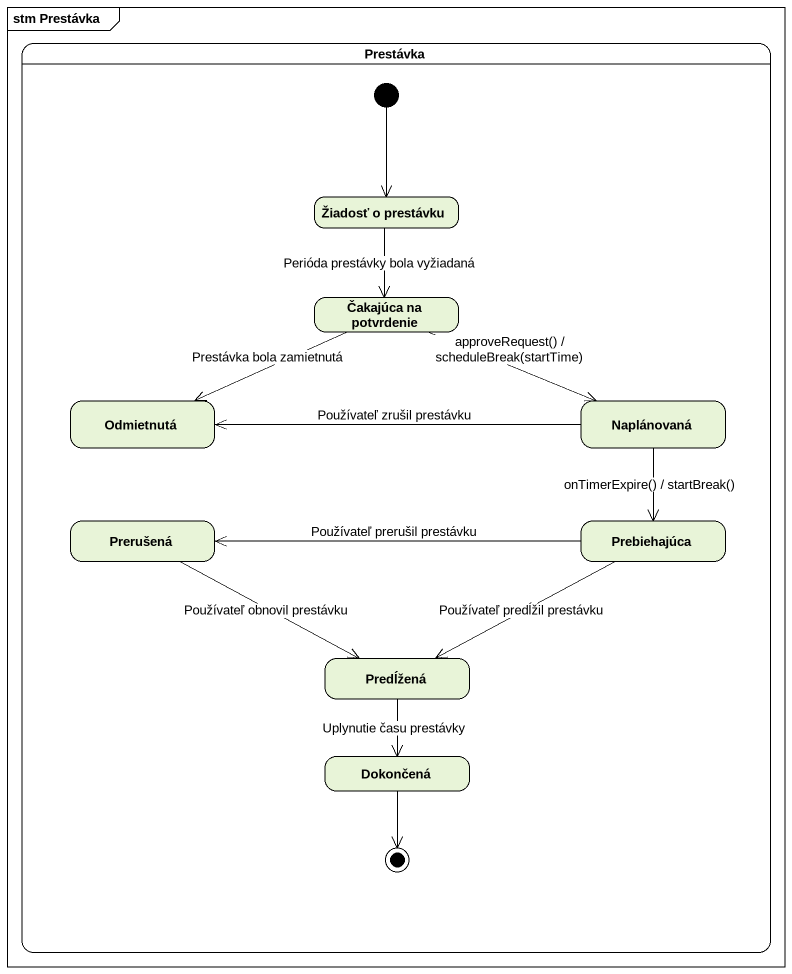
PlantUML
@startuml
mainframe stm Prestávka
hide empty description
state Prestávka {
  state "Žiadosť o prestávku" as Žiadosť_o_prestávku
  state "Čakajúca na potvrdenie" as Čakajúca_na_potvrdenie
  state Odmietnutá
  state Naplánovaná
  state Prerušená
  state Prebiehajúca
  state Predĺžená
  state Dokončená
  [*] --> Žiadosť_o_prestávku
  Dokončená --> [*]
}
Žiadosť_o_prestávku --> Čakajúca_na_potvrdenie : Perióda prestávky bola vyžiadaná
Čakajúca_na_potvrdenie -left-> Odmietnutá : Prestávka bola zamietnutá
Čakajúca_na_potvrdenie -right-> Naplánovaná : approveRequest() / scheduleBreak(startTime)
Naplánovaná -left-> Odmietnutá : Používateľ zrušil prestávku
Naplánovaná --> Prebiehajúca : onTimerExpire() / startBreak()
Prerušená -right-> Predĺžená : Používateľ obnovil prestávku
Prebiehajúca -left-> Prerušená : Používateľ prerušil prestávku
Prebiehajúca -left-> Predĺžená : Používateľ predĺžil prestávku
Predĺžená --> Dokončená : Uplynutie času prestávky
@enduml
